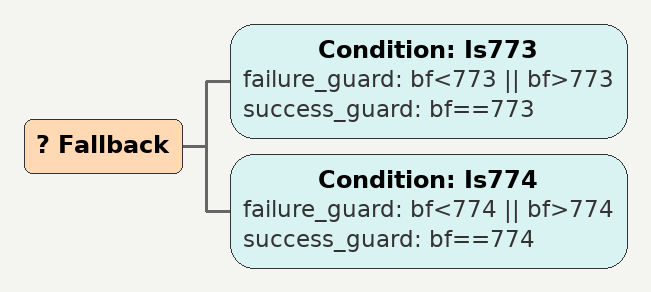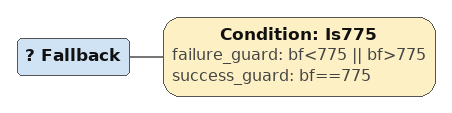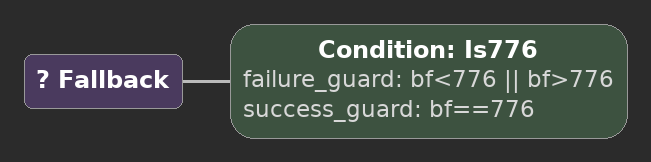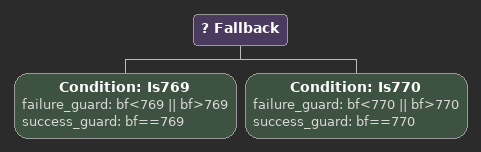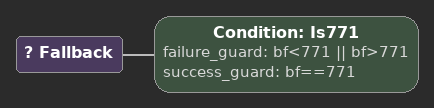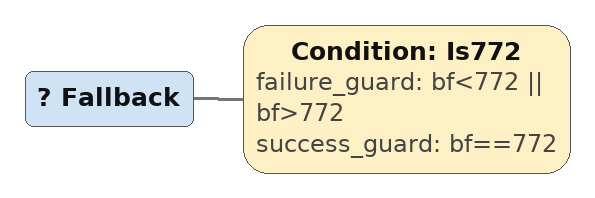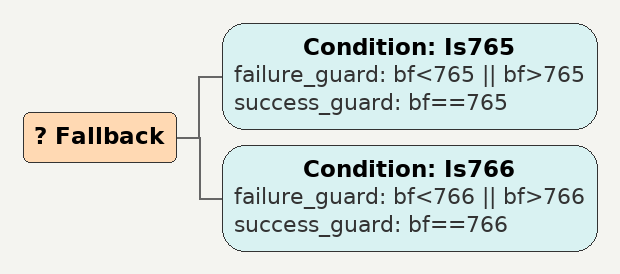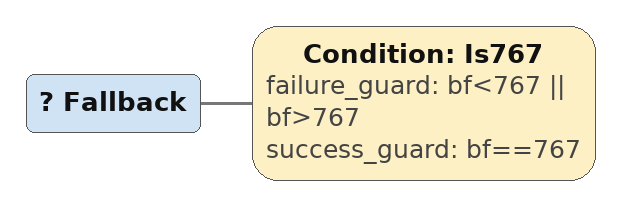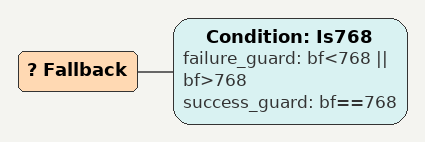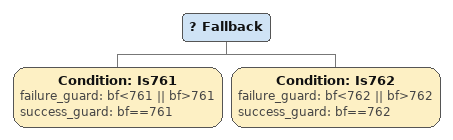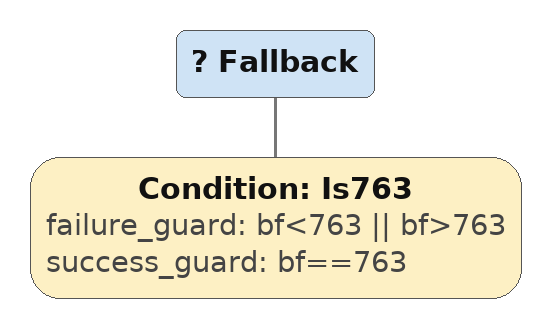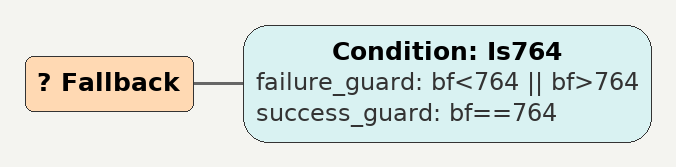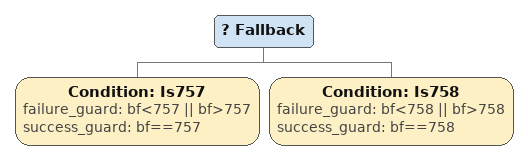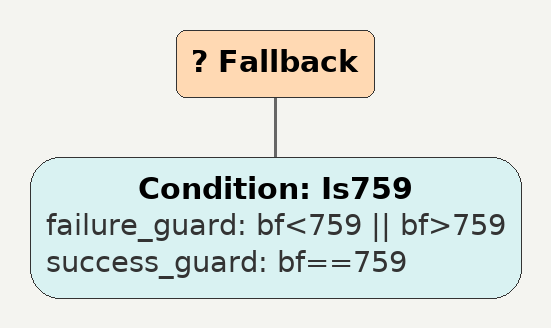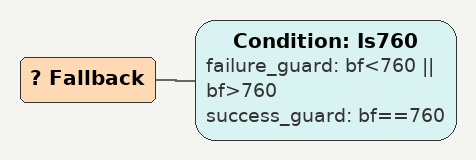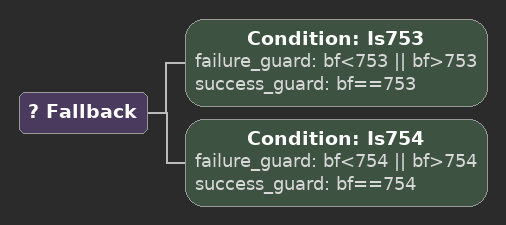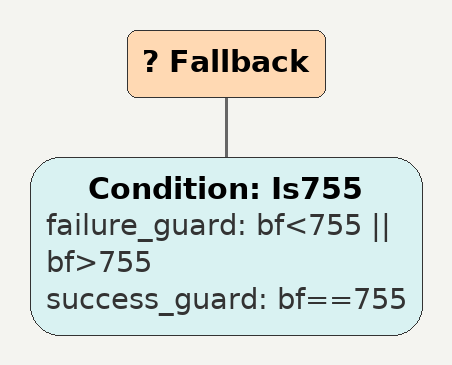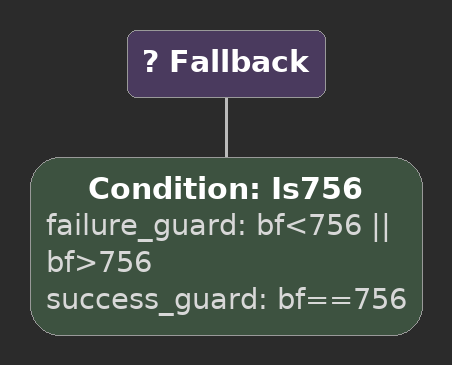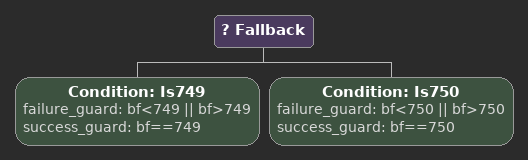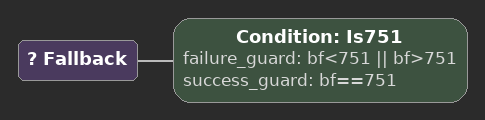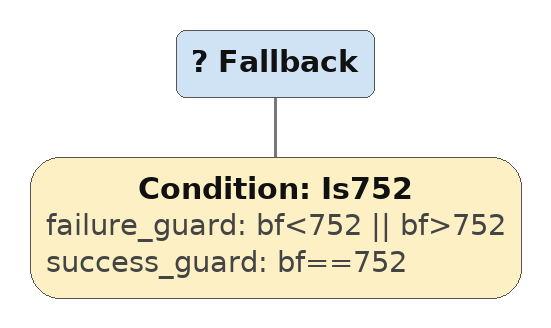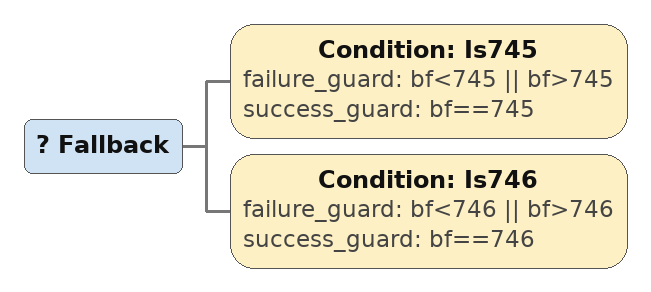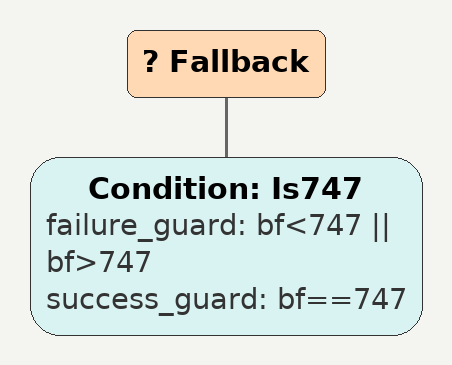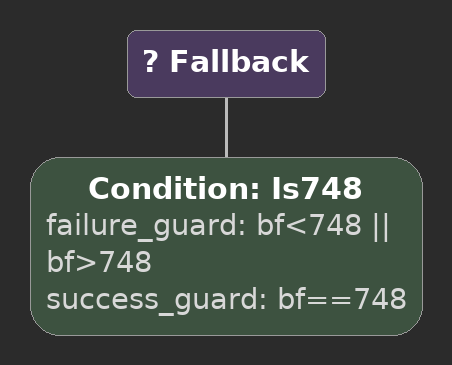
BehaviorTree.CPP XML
<Fallback>
    <Condition ID="Is773" failure_guard="bf&lt;773 || bf>773" success_guard="bf==773"/>
    <Condition ID="Is774" failure_guard="bf&lt;774 || bf>774" success_guard="bf==774"/>
        sequence772
        sequence
        children {
        } end_children
    } end_composite
</Fallback>

<Fallback>
    <Condition ID="Is775" failure_guard="bf&lt;775 || bf>775" success_guard="bf==775"/>
        sequence772
        sequence
        children {
        } end_children
    } end_composite
</Fallback>

<Fallback>
    <Condition ID="Is776" failure_guard="bf&lt;776 || bf>776" success_guard="bf==776"/>
        sequence772
        sequence
        children {
        } end_children
    } end_composite
</Fallback>

<Fallback>
    <Condition ID="Is769" failure_guard="bf&lt;769 || bf>769" success_guard="bf==769"/>
    <Condition ID="Is770" failure_guard="bf&lt;770 || bf>770" success_guard="bf==770"/>
        sequence768
        sequence
        children {
        } end_children
    } end_composite
</Fallback>

<Fallback>
    <Condition ID="Is771" failure_guard="bf&lt;771 || bf>771" success_guard="bf==771"/>
        sequence768
        sequence
        children {
        } end_children
    } end_composite
</Fallback>

<Fallback>
    <Condition ID="Is772" failure_guard="bf&lt;772 || bf>772" success_guard="bf==772"/>
        sequence768
        sequence
        children {
        } end_children
    } end_composite
</Fallback>

<Fallback>
    <Condition ID="Is765" failure_guard="bf&lt;765 || bf>765" success_guard="bf==765"/>
    <Condition ID="Is766" failure_guard="bf&lt;766 || bf>766" success_guard="bf==766"/>
        sequence764
        sequence
        children {
        } end_children
    } end_composite
</Fallback>

<Fallback>
    <Condition ID="Is767" failure_guard="bf&lt;767 || bf>767" success_guard="bf==767"/>
        sequence764
        sequence
        children {
        } end_children
    } end_composite
</Fallback>

<Fallback>
    <Condition ID="Is768" failure_guard="bf&lt;768 || bf>768" success_guard="bf==768"/>
        sequence764
        sequence
        children {
        } end_children
    } end_composite
</Fallback>

<Fallback>
    <Condition ID="Is761" failure_guard="bf&lt;761 || bf>761" success_guard="bf==761"/>
    <Condition ID="Is762" failure_guard="bf&lt;762 || bf>762" success_guard="bf==762"/>
        sequence760
        sequence
        children {
        } end_children
    } end_composite
</Fallback>

<Fallback>
    <Condition ID="Is763" failure_guard="bf&lt;763 || bf>763" success_guard="bf==763"/>
        sequence760
        sequence
        children {
        } end_children
    } end_composite
</Fallback>

<Fallback>
    <Condition ID="Is764" failure_guard="bf&lt;764 || bf>764" success_guard="bf==764"/>
        sequence760
        sequence
        children {
        } end_children
    } end_composite
</Fallback>

<Fallback>
    <Condition ID="Is757" failure_guard="bf&lt;757 || bf>757" success_guard="bf==757"/>
    <Condition ID="Is758" failure_guard="bf&lt;758 || bf>758" success_guard="bf==758"/>
        sequence756
        sequence
        children {
        } end_children
    } end_composite
</Fallback>

<Fallback>
    <Condition ID="Is759" failure_guard="bf&lt;759 || bf>759" success_guard="bf==759"/>
        sequence756
        sequence
        children {
        } end_children
    } end_composite
</Fallback>

<Fallback>
    <Condition ID="Is760" failure_guard="bf&lt;760 || bf>760" success_guard="bf==760"/>
        sequence756
        sequence
        children {
        } end_children
    } end_composite
</Fallback>

<Fallback>
    <Condition ID="Is753" failure_guard="bf&lt;753 || bf>753" success_guard="bf==753"/>
    <Condition ID="Is754" failure_guard="bf&lt;754 || bf>754" success_guard="bf==754"/>
        sequence752
        sequence
        children {
        } end_children
    } end_composite
</Fallback>

<Fallback>
    <Condition ID="Is755" failure_guard="bf&lt;755 || bf>755" success_guard="bf==755"/>
        sequence752
        sequence
        children {
        } end_children
    } end_composite
</Fallback>

<Fallback>
    <Condition ID="Is756" failure_guard="bf&lt;756 || bf>756" success_guard="bf==756"/>
        sequence752
        sequence
        children {
        } end_children
    } end_composite
</Fallback>

<Fallback>
    <Condition ID="Is749" failure_guard="bf&lt;749 || bf>749" success_guard="bf==749"/>
    <Condition ID="Is750" failure_guard="bf&lt;750 || bf>750" success_guard="bf==750"/>
        sequence748
        sequence
        children {
        } end_children
    } end_composite
</Fallback>

<Fallback>
    <Condition ID="Is751" failure_guard="bf&lt;751 || bf>751" success_guard="bf==751"/>
        sequence748
        sequence
        children {
        } end_children
    } end_composite
</Fallback>

<Fallback>
    <Condition ID="Is752" failure_guard="bf&lt;752 || bf>752" success_guard="bf==752"/>
        sequence748
        sequence
        children {
        } end_children
    } end_composite
</Fallback>

<Fallback>
    <Condition ID="Is745" failure_guard="bf&lt;745 || bf>745" success_guard="bf==745"/>
    <Condition ID="Is746" failure_guard="bf&lt;746 || bf>746" success_guard="bf==746"/>
        sequence744
        sequence
        children {
        } end_children
    } end_composite
</Fallback>

<Fallback>
    <Condition ID="Is747" failure_guard="bf&lt;747 || bf>747" success_guard="bf==747"/>
        sequence744
        sequence
        children {
        } end_children
    } end_composite
</Fallback>

<Fallback>
    <Condition ID="Is748" failure_guard="bf&lt;748 || bf>748" success_guard="bf==748"/>
        sequence744
        sequence
        children {
        } end_children
    } end_composite
</Fallback>
